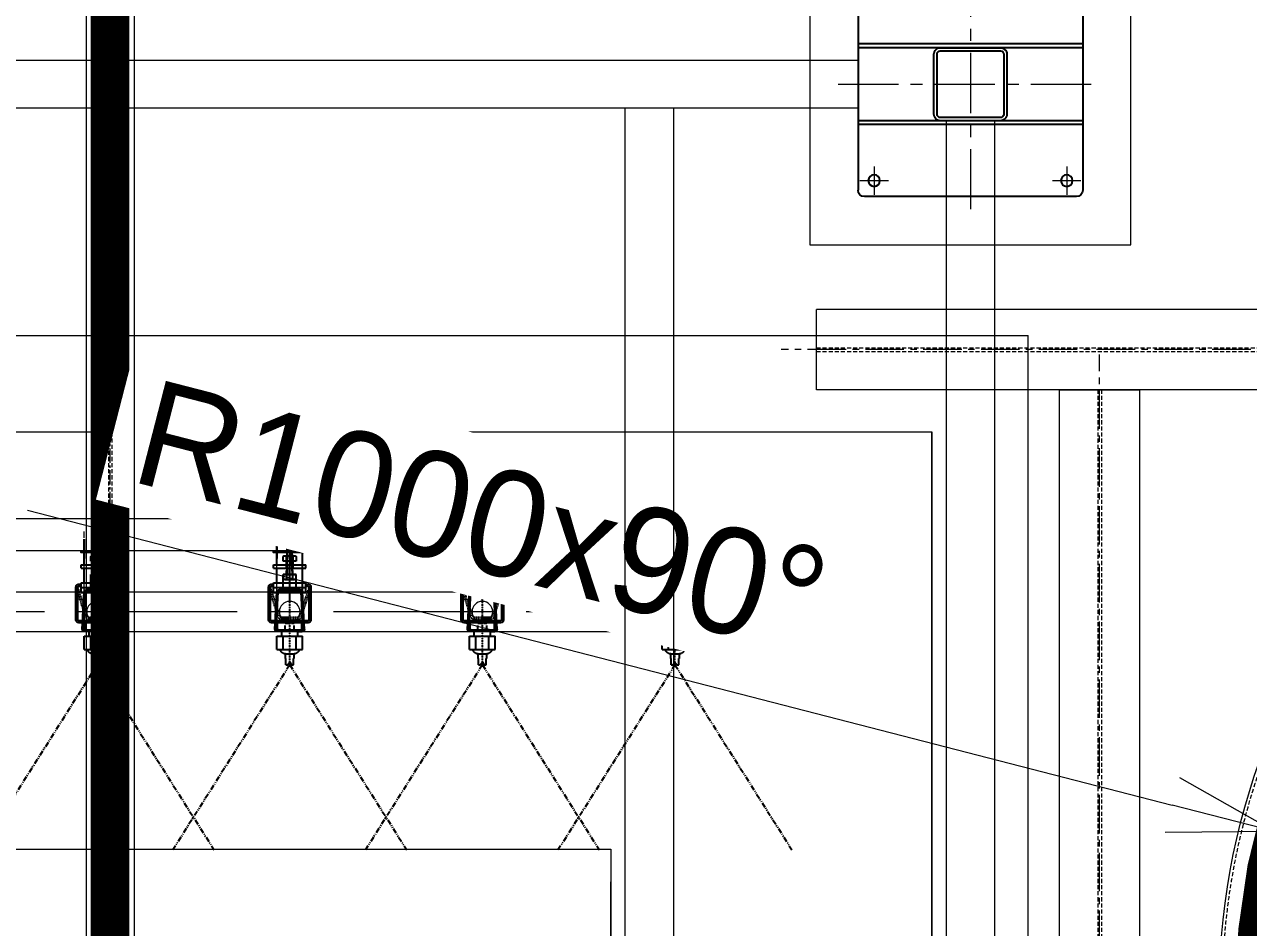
# Model space of a CAD drawing. Header units: inches. Extents: x 702888 to 852715, y 9845 to 271320.
# Drawn here: x 741916 to 743822, y 82093 to 83499 of the extents above; entities that cross this region are included whole.
import ezdxf

# ---------------------------------------------------------------- set-up
doc = ezdxf.new("R2010")
doc.units = ezdxf.units.IN
doc.header["$MEASUREMENT"] = 0
doc.header["$PDMODE"] = 34
for name, pattern in [('CENTER', [2, 1.25, -0.25, 0.25, -0.25]), ('CENTER2', [1.125, 0.75, -0.125, 0.125, -0.125]), ('CENTERX2', [4, 2.5, -0.5, 0.5, -0.5]), ('DASHED2', [0.375, 0.25, -0.125]), ('DASHEDX2', [1.5, 1, -0.5]), ('GESTRICHELT2', [9.525, 6.35, -3.175]), ('HIDDEN', [9.525, 6.35, -3.175]), ('HIDDEN2', [0.1875, 0.125, -0.0625]), ('PHANTOM2', [31.75, 15.875, -3.175, 3.175, -3.175, 3.175, -3.175])]:
    doc.linetypes.add(name, pattern=pattern)
doc.layers.get('0').update_dxf_attribs({"lineweight": 5})
doc.layers.get('Defpoints').update_dxf_attribs({"lineweight": 5})
for name, color, linetype, lineweight in [('Beam 150x75', 55, 'Continuous', 5), ('Beam 200', 6, 'Continuous', 0), ('chain', 2, 'Continuous', 5), ('chain con', 52, 'Continuous', 5), ('cl', 6, 'CENTER', 5), ('Power track', 161, 'Continuous', 5), ('UNSICHTBAR', 1, 'GESTRICHELT2', 0)]:
    doc.layers.add(name, color=color, linetype=linetype, lineweight=lineweight)
for name, color, linetype in [('Nozzle', 7, 'Continuous'), ('p5', 2, 'Continuous'), ('Riser Support', 7, 'Continuous')]:
    doc.layers.add(name, color=color, linetype=linetype)
doc.dimstyles.new('D1', dxfattribs={"dimscale": 66, "dimtxt": 2.5, "dimasz": 2.5, "dimexe": 1, "dimexo": 1, "dimgap": 1.25, "dimtad": 1, "dimdec": 0, "dimdsep": 46, "dimtxsty": 'Standard', "dimblk": 'OPEN30', "dimcen": 2.5, "dimclrd": 150, "dimclre": 150, "dimclrt": 140, "dimadec": 0, "dimazin": 0, "dimtfac": 1, "dimtdec": 0, "dimtmove": 0, "dimatfit": 3, "dimfxl": 1, "dimtfill": 1, "dimlwd": 13, "dimlwe": 13, "dimarcsym": 0})

# ---------------------------------------------------------------- blocks, each defined once
blk = doc.blocks.new('A$C67DF10EB')
blk.add_lwpolyline([(-44.2, -101), (-44.2, 399), (455.8, 399), (455.8, -101)], close=True)
at = {"layer": 'cl', "color": 1, "linetype": 'CENTER', "ltscale": 75}
for p, q in [((205.8, -50), (205.8, 347.9)), ((0, 149), (411.7, 149))]:
    blk.add_line(p, q, dxfattribs=at)
at = {"layer": 'cl', "color": 1, "linetype": 'CENTER', "ltscale": 100}
for p, q in [((55.8, 276.8), (55.8, 321.1)), ((355.8, 276.8), (355.8, 321.1)), ((33.7, 299), (78, 299)), ((333.7, 299), (378, 299)), ((55.8, -23.2), (55.8, 21.1)), ((355.8, -23.2), (355.8, 21.1)), ((33.7, -1), (78, -1)), ((333.7, -1), (378, -1))]:
    blk.add_line(p, q, dxfattribs=at)
at = {"layer": 'p5', "linetype": 'Continuous'}
for p, q in [((30.8, -16), (30.8, 314)), ((370.8, 324), (40.8, 324)), ((380.8, -16), (380.8, 314)), ((380.8, 211.7), (30.8, 211.7)), ((380.8, 205.7), (30.8, 205.7)), ((380.8, 92.2), (30.8, 92.2)), ((380.8, 86.2), (30.8, 86.2)), ((370.8, -26), (40.8, -26))]:
    blk.add_line(p, q, dxfattribs=at)
for points in [[(262.6, 102.2), (262.6, 195.7, 0.414214), (252.6, 205.7), (159.1, 205.7, 0.414214), (149.1, 195.7), (149.1, 102.2, 0.414214), (159.1, 92.2), (252.6, 92.2, 0.414214)], [(257.8, 102), (257.8, 195.9, 0.414214), (252.8, 200.9), (158.9, 200.9, 0.414214), (153.9, 195.9), (153.9, 102, 0.414214), (158.9, 97), (252.8, 97, 0.414214)]]:
    blk.add_lwpolyline(points, format="xyb", close=True, dxfattribs=at)
for centre in [(55.8, 299), (355.8, 299), (55.8, -1), (355.8, -1)]:
    blk.add_circle(centre, 9, dxfattribs=at)
for centre, start, end in [((40.8, 314), 90, 180), ((370.8, 314), 0, 90), ((40.8, -16), 180, 270), ((370.8, -16), 270, 0)]:
    blk.add_arc(centre, 10, start, end, dxfattribs=at)
blk = doc.blocks.new('Bogenspannstation_R1000_262')
at = {"ltscale": 1000}
for radius, start in [(1055, 183.2603), (1016, 183.3856)]:
    blk.add_arc((-450, 0), radius, start, 270, dxfattribs=at)
at = {"layer": 'UNSICHTBAR'}
blk.add_arc((-450, 0), 1050, 180, 270, dxfattribs=at)
blk = doc.blocks.new('T6YY6')
at = {"linetype": 'CENTER2', "ltscale": 80}
blk.add_line((706263.8, 77134.1), (706263.8, 83265.3), dxfattribs=at)
for p, q in [((706201.3, 77210.4), (706201.3, 83210.4)), ((706201.3, 83210.4), (706326.3, 83210.4)), ((706326.3, 77210.4), (706326.3, 83210.4))]:
    blk.add_line(p, q)
at = {"linetype": 'HIDDEN'}
for p, q in [((706261, 83210.4), (706261, 77210.4)), ((706266.7, 83210.4), (706266.7, 77210.4))]:
    blk.add_line(p, q, dxfattribs=at)
blk = doc.blocks.new('46uu65uy6')
at = {"linetype": 'CENTER2', "ltscale": 80}
blk.add_line((743590, 80979.2), (743590, 82985.4), dxfattribs=at)
for p, q in [((743527.5, 81055.4), (743527.5, 82930.4)), ((743527.5, 82930.4), (743652.5, 82930.4)), ((743652.5, 81055.4), (743652.5, 82930.4)), ((743527.5, 81055.4), (743652.5, 81055.4))]:
    blk.add_line(p, q)
at = {"linetype": 'HIDDEN'}
for p, q in [((743587.2, 82930.4), (743587.2, 81055.4)), ((743592.9, 82930.4), (743592.9, 81055.4))]:
    blk.add_line(p, q, dxfattribs=at)
blk = doc.blocks.new('A$C4D81176E')
at = {"layer": 'Nozzle', "color": 2, "linetype": 'PHANTOM2', "ltscale": 0.5}
for q in [(361.3, 4.7), (361.3, -359.7)]:
    blk.add_line((73, -177.5), q, dxfattribs=at)
at = {"layer": 'Nozzle', "color": 2}
for p, q in [((-43.9, -160.2), (-44, -160.6)), ((-44, -160.6), (-44, -161)), ((-44, -194), (-44, -161)), ((-43.8, -159.8), (-43.9, -160.2)), ((-43.6, -159.4), (-43.8, -159.8)), ((-43.4, -159), (-43.6, -159.4)), ((-43.1, -158.7), (-43.4, -159)), ((-42.8, -158.4), (-43.1, -158.7)), ((-42.5, -158.1), (-42.8, -158.4)), ((-42.1, -157.9), (-42.5, -158.1)), ((-41.8, -157.7), (-42.1, -157.9)), ((-41.9, -160.5), (-42, -160.7)), ((-42, -160.7), (-42, -161)), ((-42, -194), (-42, -161)), ((-41.8, -160.3), (-41.9, -160.5)), ((-41.3, -157.6), (-41.8, -157.7)), ((-41.6, -160), (-41.8, -160.3)), ((-41.5, -159.9), (-41.6, -160)), ((-41.2, -159.7), (-41.5, -159.9)), ((-40.9, -157.5), (-41.3, -157.6)), ((-41, -159.6), (-41.2, -159.7)), ((-40.8, -159.5), (-41, -159.6)), ((-40.5, -157.5), (-40.9, -157.5)), ((-40.5, -159.5), (-40.8, -159.5)), ((17.7, -154.5), (-40.5, -157.5)), ((17.7, -156.5), (-40.5, -159.5)), ((-26.3, -156.8), (-26.3, -158.8)), ((4.2, -158.5), (4.2, -196.5)), ((16.7, -158.5), (4.2, -158.5)), ((16.9, -158.5), (16.7, -158.5)), ((17.2, -158.6), (16.9, -158.5)), ((17.4, -158.7), (17.2, -158.6)), ((17.6, -158.8), (17.4, -158.7)), ((17.8, -159), (17.6, -158.8)), ((18.1, -154.5), (17.7, -154.5)), ((17.9, -156.5), (17.7, -156.5)), ((18, -159.2), (17.8, -159)), ((18.2, -156.6), (17.9, -156.5)), ((18.1, -159.5), (18, -159.2)), ((18.5, -154.6), (18.1, -154.5)), ((18.2, -159.7), (18.1, -159.5)), ((18.4, -156.7), (18.2, -156.6)), ((18.2, -160), (18.2, -159.7)), ((18.2, -160), (18.2, -195)), ((28.2, -165), (18.2, -165)), ((18.6, -156.9), (18.4, -156.7)), ((18.9, -154.7), (18.5, -154.6)), ((18.8, -157), (18.6, -156.9)), ((18.9, -157.3), (18.8, -157)), ((19.3, -154.9), (18.9, -154.7)), ((19.1, -157.5), (18.9, -157.3)), ((19.2, -157.7), (19.1, -157.5)), ((19.2, -158), (19.2, -157.7)), ((19.2, -165), (19.2, -158)), ((19.7, -155.1), (19.3, -154.9)), ((20, -155.4), (19.7, -155.1)), ((20.3, -155.7), (20, -155.4)), ((20.5, -156), (20.3, -155.7)), ((20.8, -156.4), (20.5, -156)), ((20.9, -156.8), (20.8, -156.4)), ((21.1, -157.2), (20.9, -156.8)), ((21.2, -157.6), (21.1, -157.2)), ((21.2, -158), (21.2, -157.6)), ((21.2, -165), (21.2, -158)), ((49, -157.5), (28.2, -157.5)), ((28.2, -157.5), (28.2, -197.5)), ((49, -167.5), (28.2, -167.5)), ((49, -157.5), (49, -197.5)), ((49.6, -162.9), (49, -162.7)), ((50.3, -163), (49.6, -162.9)), ((50.9, -163.3), (50.3, -163)), ((51.5, -163.6), (50.9, -163.3)), ((52.1, -164), (51.5, -163.6)), ((52.6, -164.3), (52.1, -164)), ((53.2, -164.8), (52.6, -164.3)), ((53.7, -165.2), (53.2, -164.8)), ((54.1, -165.8), (53.7, -165.2)), ((54.5, -166.3), (54.1, -165.8)), ((54.9, -166.9), (54.5, -166.3)), ((55.2, -167.5), (54.9, -166.9)), ((55.5, -168.1), (55.2, -167.5)), ((55.6, -168.7), (55.5, -168.1)), ((55.8, -169.4), (55.6, -168.7)), ((56, -170.1), (55.8, -169.4)), ((56, -170.8), (56, -170.1)), ((56, -170.8), (56, -184.3)), ((63, -170.8), (56, -170.8)), ((63, -170.8), (63, -171.7)), ((28.2, -190), (18.2, -190)), ((19.2, -190), (19.2, -197)), ((21.2, -190), (21.2, -197)), ((49, -187.5), (28.2, -187.5)), ((52.6, -190.7), (53.2, -190.3)), ((53.2, -190.3), (53.7, -189.8)), ((53.7, -189.8), (54.1, -189.3)), ((54.1, -189.3), (54.5, -188.7)), ((54.5, -188.7), (54.9, -188.2)), ((54.9, -188.2), (55.2, -187.6)), ((55.2, -187.6), (55.4, -187)), ((55.4, -187), (55.6, -186.3)), ((55.6, -186.3), (55.8, -185.7)), ((55.8, -185.7), (55.9, -185)), ((55.9, -185), (56, -184.3)), ((63, -184.4), (56, -184.3)), ((73, -171.7), (63, -171.7)), ((73, -183.5), (63, -183.4)), ((63, -183.4), (63, -184.4)), ((68.7, -177.5), (73, -174.8)), ((68.7, -177.5), (73, -180.3)), ((73, -171.7), (73, -174.8)), ((73, -180.3), (73, -183.5)), ((-44, -194), (-44, -194.4)), ((-44, -194.4), (-43.9, -194.9)), ((-43.9, -194.9), (-43.8, -195.3)), ((-43.8, -195.3), (-43.6, -195.7)), ((-43.6, -195.7), (-43.4, -196)), ((-43.4, -196), (-43.1, -196.3)), ((-43.1, -196.3), (-42.8, -196.6)), ((-42.8, -196.6), (-42.5, -196.9)), ((-42.5, -196.9), (-42.1, -197.1)), ((-42.1, -197.1), (-41.8, -197.3)), ((-42, -194), (-42, -194.3)), ((-42, -194.3), (-41.9, -194.5)), ((-41.9, -194.5), (-41.8, -194.8)), ((-41.8, -194.8), (-41.6, -195)), ((-41.8, -197.3), (-41.3, -197.4)), ((-41.6, -195), (-41.5, -195.2)), ((-41.5, -195.2), (-41.2, -195.3)), ((-41.3, -197.4), (-40.9, -197.5)), ((-41.2, -195.3), (-41, -195.5)), ((-41, -195.5), (-40.8, -195.5)), ((-40.9, -197.5), (-40.5, -197.5)), ((-40.8, -195.5), (-40.5, -195.5)), ((17.7, -198.5), (-40.5, -195.5)), ((17.7, -200.5), (-40.5, -197.5)), ((-26.3, -196.2), (-26.3, -198.3)), ((16.7, -196.5), (4.2, -196.5)), ((16.7, -196.5), (16.9, -196.5)), ((16.7, -196.5), (16.9, -196.5)), ((16.9, -196.5), (17.2, -196.4)), ((16.9, -196.5), (17.2, -196.4)), ((17.2, -196.4), (17.4, -196.3)), ((17.2, -196.4), (17.4, -196.3)), ((17.4, -196.3), (17.6, -196.2)), ((17.4, -196.3), (17.6, -196.2)), ((17.6, -196.2), (17.8, -196)), ((17.6, -196.2), (17.8, -196)), ((17.7, -198.5), (17.9, -198.5)), ((17.7, -200.5), (18.1, -200.5)), ((17.8, -196), (18, -195.8)), ((17.8, -196), (18, -195.8)), ((17.9, -198.5), (18.2, -198.5)), ((18, -195.8), (18.1, -195.5)), ((18, -195.8), (18.1, -195.5)), ((18.1, -195.5), (18.2, -195.3)), ((18.1, -195.5), (18.2, -195.3)), ((18.1, -200.5), (18.5, -200.4)), ((18.2, -195.3), (18.2, -195)), ((18.2, -195.3), (18.2, -195)), ((18.2, -198.5), (18.4, -198.3)), ((18.4, -198.3), (18.6, -198.2)), ((18.5, -200.4), (18.9, -200.3)), ((18.6, -198.2), (18.8, -198)), ((18.8, -198), (18.9, -197.8)), ((18.9, -197.8), (19.1, -197.5)), ((18.9, -200.3), (19.3, -200.1)), ((19.1, -197.5), (19.2, -197.3)), ((19.2, -197.3), (19.2, -197)), ((19.3, -200.1), (19.7, -199.9)), ((19.7, -199.9), (20, -199.6)), ((20, -199.6), (20.3, -199.3)), ((20.3, -199.3), (20.5, -199)), ((20.5, -199), (20.8, -198.7)), ((20.8, -198.7), (20.9, -198.3)), ((20.9, -198.3), (21.1, -197.9)), ((21.1, -197.9), (21.2, -197.4)), ((21.2, -197.4), (21.2, -197)), ((49, -197.5), (28.2, -197.5)), ((49, -192.3), (49.6, -192.2)), ((49.6, -192.2), (50.3, -192)), ((50.3, -192), (50.9, -191.7)), ((50.9, -191.7), (51.5, -191.4)), ((51.5, -191.4), (52.1, -191.1)), ((52.1, -191.1), (52.6, -190.7))]:
    blk.add_line(p, q, dxfattribs=at)
at = {"layer": 'Nozzle', "color": 8, "linetype": 'HIDDEN'}
for p, q in [((8.2, -170.5), (8.2, -184.5)), ((18.2, -170.5), (8.2, -170.5)), ((18.2, -184.5), (8.2, -184.5))]:
    blk.add_line(p, q, dxfattribs=at)
at = {"layer": 'Nozzle', "color": 1, "linetype": 'CENTER2', "ltscale": 0.25}
blk.add_line((73, -177.5), (-46.9, -177.5), dxfattribs=at)
blk = doc.blocks.new('*U292')
at = {"layer": 'chain', "color": 7, "linetype": 'Continuous'}
blk.add_line((-20, -152.9, 0), (-20, -215, 0), dxfattribs=at)
at = {"layer": 'chain', "color": 5, "linetype": 'DASHEDX2'}
blk.add_line((-20, -238.1, 0), (-20, -248.1, 0), dxfattribs=at)
at = {"layer": 'chain', "color": 7, "linetype": 'Continuous'}
blk.add_circle((0, -123, 0), 16.1, dxfattribs=at)
at = {"layer": 'Riser Support', "color": 1, "linetype": 'CENTER2'}
blk.add_line((0, -139.1, 0), (0, -224.7, 0), dxfattribs=at)
at = {"layer": 'Riser Support', "color": 11}
for p, q in [((-25, -152.9, 0), (-25, -167.9, 0)), ((-25, -152.9, 0), (25, -152.9, 0)), ((-25, -160.9, 0), (25, -160.9, 0)), ((-25, -167.9, 0), (25, -167.9, 0)), ((-20, -167.9, 0), (-20, -190.9, 0)), ((-10, -152.9, 0), (-10, -180.9, 0)), ((10, -152.9, 0), (10, -180.9, 0)), ((20, -167.9, 0), (20, -190.9, 0)), ((25, -152.9, 0), (25, -167.9, 0)), ((-10, -180.9, 0), (-10, -173.7, 0)), ((-10, -180.9, 0), (10, -180.9, 0)), ((10, -180.9, 0), (-10, -180.9, 0)), ((-7.5, -172.9, 0), (7.5, -172.9, 0)), ((-5, -180.9, 0), (-5, -173.7, 0)), ((-5, -189, 0), (-5, -209.2, 0)), ((-4, -195.9, 0), (-4, -180.9, 0)), ((-4, -185.9, 0), (-4, -220.9, 0)), ((4, -195.9, 0), (4, -180.9, 0)), ((4, -185.9, 0), (4, -220.9, 0)), ((5, -173.7, 0), (5, -180.9, 0)), ((5, -209.2, 0), (5, -189, 0)), ((10, -173.7, 0), (10, -180.9, 0)), ((-25, -190.9, 0), (-25, -195.9, 0)), ((-25, -190.9, 0), (25, -190.9, 0)), ((-25, -195.9, 0), (25, -195.9, 0)), ((-10, -201.9, 0), (-10, -209.2, 0)), ((10, -201.9, 0), (-10, -201.9, 0)), ((10, -209.2, 0), (10, -201.9, 0)), ((25, -190.9, 0), (25, -195.9, 0)), ((-7.5, -209.9, 0), (7.5, -209.9, 0)), ((-4, -220.9, 0), (4, -220.9, 0))]:
    blk.add_line(p, q, dxfattribs=at)
at = {"layer": 'Riser Support'}
for p, q in [((20, -152.9, 0), (20, -215, 0)), ((-20, -195.9, 0), (-20, -235.9, 0)), ((-20, -195.9, 0), (20, -195.9, 0)), ((-20, -235.9, 0), (-20, -205.9, 0)), ((-4, -211.9, 0), (-4, -205.9, 0)), ((4, -211.9, 0), (4, -205.9, 0))]:
    blk.add_line(p, q, dxfattribs=at)
at = {"layer": 'Riser Support', "color": 11, "linetype": 'HIDDEN'}
for p, q in [((-5, -180.9, 0), (-5, -195.9, 0)), ((5, -180.9, 0), (5, -195.9, 0))]:
    blk.add_line(p, q, dxfattribs=at)
at = {"layer": 'Riser Support', "color": 1, "linetype": 'CENTER2', "ltscale": 200}
blk.add_line((0, -223.9, 0), (0, -193.9, 0), dxfattribs=at)
at = {"layer": 'Riser Support', "elevation": 0}
for points in [[(25, -165.9), (28.5, -165.9, 0.414214), (33, -161.4), (33, -110.4, 0.414214), (28.5, -105.9), (-28.5, -105.9, 0.414214), (-33, -110.4), (-33, -161.4, 0.414214), (-28.5, -165.9), (-25, -165.9)], [(25, -162.9), (28.5, -162.9, 0.414214), (30, -161.4), (30, -110.4, 0.414214), (28.5, -108.9), (-28.5, -108.9, 0.414214), (-30, -110.4), (-30, -161.4, 0.414214), (-28.5, -162.9), (-25, -162.9)]]:
    blk.add_lwpolyline(points, format="xyb", dxfattribs=at)
at = {"layer": 'Riser Support', "linetype": 'HIDDEN2', "ltscale": 0.75, "elevation": 0}
for points in [[(25, -165.9), (28.5, -165.9, 0.414214), (33, -161.4), (18, -115.4, 0.414214), (13.5, -110.9), (-13.5, -110.9, 0.414214), (-18, -115.4), (-33, -161.4, 0.414214), (-28.5, -165.9), (-25, -165.9)], [(25, -162.9), (28.5, -162.9, 0.414214), (30, -161.4), (15, -115.4, 0.414214), (13.5, -113.9), (-13.5, -113.9, 0.414214), (-15, -115.4), (-30, -161.4, 0.414214), (-28.5, -162.9), (-25, -162.9)]]:
    blk.add_lwpolyline(points, format="xyb", dxfattribs=at)
at = {"layer": 'Riser Support', "elevation": 0}
blk.add_lwpolyline([(25, -215), (-25, -215), (-25, -218), (25, -218), (25, -215)], dxfattribs=at)
at = {"layer": 'Riser Support', "color": 11}
for centre, radius, start, end in [((-7.5, -177.4, 0), 4.44, 55.6903, 124.3097), ((0, -189.5, 0), 16.6, 72.4519, 107.5481), ((7.5, -177.4, 0), 4.44, 55.6903, 124.3097), ((-7.5, -205.5, 0), 4.44, 235.6903, 304.3097), ((0, -193.4, 0), 16.6, 252.4519, 287.5481), ((7.5, -205.5, 0), 4.44, 235.6903, 304.3097)]:
    blk.add_arc(centre, radius, start, end, dxfattribs=at)
at = {"color": 0, "linetype": 'ByBlock', "lineweight": -2, "extrusion": (0, 0, -1), "xscale": -1, "zscale": -1, "rotation": 270}
blk.add_blockref('A$C4D81176E', (177.5, -113.2, 0), dxfattribs=at)
blk = doc.blocks.new('*U301')
at = {"layer": 'chain', "color": 0, "linetype": 'ByBlock', "lineweight": -2, "transparency": 16777216}
for p in [(12900, 0), (13200, 0), (13500, 0), (13800, 0)]:
    blk.add_blockref('*U292', p, dxfattribs=at)
blk = doc.blocks.new('*U311')
at = {"layer": 'chain', "color": 7, "linetype": 'Continuous'}
blk.add_line((-20, -152.9, 0), (-20, -215, 0), dxfattribs=at)
at = {"layer": 'chain', "color": 5, "linetype": 'DASHEDX2'}
blk.add_line((-20, -238.1, 0), (-20, -248.1, 0), dxfattribs=at)
at = {"layer": 'chain', "color": 7, "linetype": 'Continuous'}
blk.add_circle((0, -123, 0), 16.1, dxfattribs=at)
at = {"layer": 'Riser Support', "color": 1, "linetype": 'CENTER2'}
blk.add_line((0, -139.1, 0), (0, -224.7, 0), dxfattribs=at)
at = {"layer": 'Riser Support', "color": 11}
for p, q in [((-25, -152.9, 0), (-25, -167.9, 0)), ((-25, -152.9, 0), (25, -152.9, 0)), ((-25, -160.9, 0), (25, -160.9, 0)), ((-25, -167.9, 0), (25, -167.9, 0)), ((-20, -167.9, 0), (-20, -190.9, 0)), ((-10, -152.9, 0), (-10, -180.9, 0)), ((10, -152.9, 0), (10, -180.9, 0)), ((20, -167.9, 0), (20, -190.9, 0)), ((25, -152.9, 0), (25, -167.9, 0)), ((-10, -180.9, 0), (-10, -173.7, 0)), ((-10, -180.9, 0), (10, -180.9, 0)), ((10, -180.9, 0), (-10, -180.9, 0)), ((-7.5, -172.9, 0), (7.5, -172.9, 0)), ((-5, -180.9, 0), (-5, -173.7, 0)), ((-5, -189, 0), (-5, -209.2, 0)), ((-4, -195.9, 0), (-4, -180.9, 0)), ((-4, -185.9, 0), (-4, -220.9, 0)), ((4, -195.9, 0), (4, -180.9, 0)), ((4, -185.9, 0), (4, -220.9, 0)), ((5, -173.7, 0), (5, -180.9, 0)), ((5, -209.2, 0), (5, -189, 0)), ((10, -173.7, 0), (10, -180.9, 0)), ((-25, -190.9, 0), (-25, -195.9, 0)), ((-25, -190.9, 0), (25, -190.9, 0)), ((-25, -195.9, 0), (25, -195.9, 0)), ((-10, -201.9, 0), (-10, -209.2, 0)), ((10, -201.9, 0), (-10, -201.9, 0)), ((10, -209.2, 0), (10, -201.9, 0)), ((25, -190.9, 0), (25, -195.9, 0)), ((-7.5, -209.9, 0), (7.5, -209.9, 0)), ((-4, -220.9, 0), (4, -220.9, 0))]:
    blk.add_line(p, q, dxfattribs=at)
at = {"layer": 'Riser Support'}
for p, q in [((20, -152.9, 0), (20, -215, 0)), ((-20, -195.9, 0), (-20, -235.9, 0)), ((-20, -195.9, 0), (20, -195.9, 0)), ((-20, -235.9, 0), (-20, -205.9, 0)), ((-4, -211.9, 0), (-4, -205.9, 0)), ((4, -211.9, 0), (4, -205.9, 0))]:
    blk.add_line(p, q, dxfattribs=at)
at = {"layer": 'Riser Support', "color": 11, "linetype": 'HIDDEN'}
for p, q in [((-5, -180.9, 0), (-5, -195.9, 0)), ((5, -180.9, 0), (5, -195.9, 0))]:
    blk.add_line(p, q, dxfattribs=at)
at = {"layer": 'Riser Support', "color": 1, "linetype": 'CENTER2', "ltscale": 200}
blk.add_line((0, -223.9, 0), (0, -193.9, 0), dxfattribs=at)
at = {"layer": 'Riser Support', "elevation": 0}
for points in [[(25, -165.9), (28.5, -165.9, 0.414214), (33, -161.4), (33, -110.4, 0.414214), (28.5, -105.9), (-28.5, -105.9, 0.414214), (-33, -110.4), (-33, -161.4, 0.414214), (-28.5, -165.9), (-25, -165.9)], [(25, -162.9), (28.5, -162.9, 0.414214), (30, -161.4), (30, -110.4, 0.414214), (28.5, -108.9), (-28.5, -108.9, 0.414214), (-30, -110.4), (-30, -161.4, 0.414214), (-28.5, -162.9), (-25, -162.9)]]:
    blk.add_lwpolyline(points, format="xyb", dxfattribs=at)
at = {"layer": 'Riser Support', "linetype": 'HIDDEN2', "ltscale": 0.75, "elevation": 0}
for points in [[(25, -165.9), (28.5, -165.9, 0.414214), (33, -161.4), (18, -115.4, 0.414214), (13.5, -110.9), (-13.5, -110.9, 0.414214), (-18, -115.4), (-33, -161.4, 0.414214), (-28.5, -165.9), (-25, -165.9)], [(25, -162.9), (28.5, -162.9, 0.414214), (30, -161.4), (15, -115.4, 0.414214), (13.5, -113.9), (-13.5, -113.9, 0.414214), (-15, -115.4), (-30, -161.4, 0.414214), (-28.5, -162.9), (-25, -162.9)]]:
    blk.add_lwpolyline(points, format="xyb", dxfattribs=at)
at = {"layer": 'Riser Support', "elevation": 0}
blk.add_lwpolyline([(25, -215), (-25, -215), (-25, -218), (25, -218), (25, -215)], dxfattribs=at)
at = {"layer": 'Riser Support', "color": 11}
for centre, radius, start, end in [((-7.5, -177.4, 0), 4.44, 55.6903, 124.3097), ((0, -189.5, 0), 16.6, 72.4519, 107.5481), ((7.5, -177.4, 0), 4.44, 55.6903, 124.3097), ((-7.5, -205.5, 0), 4.44, 235.6903, 304.3097), ((0, -193.4, 0), 16.6, 252.4519, 287.5481), ((7.5, -205.5, 0), 4.44, 235.6903, 304.3097)]:
    blk.add_arc(centre, radius, start, end, dxfattribs=at)
at = {"color": 0, "linetype": 'ByBlock', "lineweight": -2, "extrusion": (0, 0, -1), "xscale": -1, "zscale": -1, "rotation": 270}
blk.add_blockref('A$C4D81176E', (177.5, -113.2, 0), dxfattribs=at)
blk = doc.blocks.new('*U310')
at = {"layer": 'chain', "color": 0, "linetype": 'ByBlock', "lineweight": -2, "transparency": 16777216}
for p in [(13200, 0), (13500, 0), (13800, 0)]:
    blk.add_blockref('*U311', p, dxfattribs=at)
blk = doc.blocks.new('A$C3bb54d8b')
for p, q in [((-19243, -11217.56), (-2418, -11217.56)), ((-2418, -13117.56), (-2418, -11217.56)), ((-19093, -11367.56), (-2568, -11367.56)), ((-2568, -12967.56), (-2568, -11367.56)), ((-2568, -11367.56), (-2568, -12967.56))]:
    blk.add_line(p, q)
at = {"color": 1, "linetype": 'CENTERX2', "ltscale": 100}
blk.add_line((-17900, -11647.56), (-2749.1, -11647.56), dxfattribs=at)
at = {"color": 1, "linetype": 'DASHED2', "ltscale": 1000}
blk.add_lwpolyline([(-3068.04, -12317.56), (-17068.04, -12317.56), (-17068.04, -12017.56), (-3068.04, -12017.56)], close=True, dxfattribs=at)
at = {"layer": 'chain', "color": 5, "linetype": 'DASHEDX2'}
for p, q in [((-17286.99, -11502.56), (-2849.1, -11502.56)), ((-17286.99, -11552.56), (-2849.1, -11552.56))]:
    blk.add_line(p, q, dxfattribs=at)
at = {"layer": 'chain', "color": 3}
for p, q in [((-17754.61, -11616.56), (-2849.1, -11616.56)), ((-17754.61, -11678.56), (-2849.1, -11678.56))]:
    blk.add_line(p, q, dxfattribs=at)
at = {"layer": 'chain', "color": 7, "linetype": 'Continuous', "xscale": -1, "rotation": 180}
for name, p in [('*U310', (-17068.04, -11770.61, 0)), ('*U301', (-16768.04, -11770.61, 0))]:
    blk.add_blockref(name, p, dxfattribs=at)
blk = doc.blocks.new('_Open30')
at = {"color": 0, "linetype": 'ByBlock', "lineweight": -2}
for p, q in [((-1, 0.268), (0, 0)), ((0, 0), (-1, -0.268)), ((0, 0), (-1, 0))]:
    blk.add_line(p, q, dxfattribs=at)
blk = doc.blocks.new('*D475')
at = {"color": 150, "lineweight": 13, "transparency": 16777216}
for p, q in [((741920.3, 82742.8), (743703.2, 82283.5)), ((744831.4, 81992.9), (743863, 82242.4))]:
    blk.add_line(p, q, dxfattribs=at)
at = {"layer": 'Defpoints', "color": 0, "transparency": 16777216}
for p in [(743863, 82242.4), (744831.4, 81992.9)]:
    blk.add_point(p, dxfattribs=at)
at = {"color": 150, "lineweight": 13, "transparency": 16777216, "xscale": 165, "yscale": 165, "zscale": 165, "rotation": 345.555121713182}
blk.add_blockref('_Open30', (743863, 82242.4), dxfattribs=at)
at = {"color": 140, "transparency": 16777216, "insert": (742627.2, 82731.1), "char_height": 165, "attachment_point": 5, "rotation": 345.5551, "bg_fill": 3, "box_fill_scale": 1.25, "bg_fill_color": 256, "bg_fill_true_color": 13158600, "bg_fill_transparency": 0}
blk.add_mtext('R1000x90%%D', dxfattribs=at)
blk = doc.blocks.new('t565')
at = {"color": 1, "linetype": 'DASHED2', "ltscale": 1000}
for p, q in [((742828.9, 82214.1), (728828.9, 82214.1)), ((742828.9, 81914.1), (742828.9, 82214.1))]:
    blk.add_line(p, q, dxfattribs=at)
blk = doc.blocks.new('Beam 150')
for p, q in [((747338.2, 57630.4), (741338.3, 57630.4)), ((747338.2, 57555.4), (741338.3, 57555.4))]:
    blk.add_line(p, q)
at = {"linetype": 'HIDDEN'}
for p, q in [((747338.2, 57595.4), (741338.3, 57595.4)), ((747338.2, 57590.4), (741338.3, 57590.4))]:
    blk.add_line(p, q, dxfattribs=at)
at = {"linetype": 'CENTER2', "ltscale": 30}
blk.add_line((741338.3, 57592.9), (747338.2, 57592.9), dxfattribs=at)
blk = doc.blocks.new('*D535')
at = {"color": 150, "lineweight": 13, "transparency": 16777216}
for p, q in [((741983.1, 88911.5), (741249.3, 88911.5)), ((741315.3, 88746.5), (741315.3, 81867.5)), ((741983.1, 81702.5), (741249.3, 81702.5))]:
    blk.add_line(p, q, dxfattribs=at)
at = {"layer": 'Defpoints', "color": 0, "transparency": 16777216}
for p in [(742049.1, 88911.5), (741315.3, 81702.5), (742049.1, 81702.5)]:
    blk.add_point(p, dxfattribs=at)
at = {"color": 150, "lineweight": 13, "transparency": 16777216, "xscale": 165, "yscale": 165, "zscale": 165}
for p, rotation in [((741315.3, 88911.5), 90), ((741315.3, 81702.5), 270)]:
    blk.add_blockref('_Open30', p, dxfattribs=dict(at, rotation=rotation))
at = {"color": 140, "transparency": 16777216, "insert": (741150.3, 85307), "char_height": 165, "attachment_point": 5, "rotation": 90, "bg_fill": 3, "box_fill_scale": 1.25, "bg_fill_color": 256, "bg_fill_true_color": 13158600, "bg_fill_transparency": 0}
blk.add_mtext('7209', dxfattribs=at)

msp = doc.modelspace()

# ---------------------------------------------------------------- linework, layer by layer
at = {"color": 161}
for p, q in [((740682.798, 83443.547), (743213.818, 83443.547)), ((743213.818, 83443.547), (743213.818, 83368.547)), ((743213.818, 83368.547), (740682.798, 83368.547)), ((742926.318, 83368.547), (742851.318, 83368.547))]:
    msp.add_line(p, q, dxfattribs=at)
at = {"color": 1, "linetype": 'DASHED2', "ltscale": 1000}
msp.add_line((742828.868, 82214.124), (728828.868, 82214.124), dxfattribs=at)
at = {"layer": 'chain con', "color": 51, "true_color": 0xf7f281}
for points in [[(744598.872, 89711.271, 60, 60, 0), (742848.912, 89711.451, 60, 60, 0.41421356), (742048.912, 88911.451, 60, 60, 0), (742048.912, 81702.53, 60, 60, 0.12118057), (742163.014, 81238.649, 60, 60, 0), (742773.673, 80249.305, 60, 60, -1.30855575), (740828.912, 79716.006, 60, 60, 0), (740828.912, 90221.029, 60, 60, -0.42163907), (741982.824, 91346.126, 60, 60, 0), (757774.714, 91346.126, 60, 60, -0.41425631)], [(744825.41, 82992.912, 60, 60, 0.99699515), (744831.41, 80992.912, 60, 60, 0)]]:
    msp.add_lwpolyline(points, format="xyseb", dxfattribs=at)
at = {"layer": 'Power track', "ltscale": 20}
msp.add_line((742049.068, 81702.53), (742049.068, 88911.451), dxfattribs=at)

# ---------------------------------------------------------------- block references
msp.add_blockref('A$C3bb54d8b', (745896.712, 94232.263))
at = {"color": 1, "xscale": -1, "rotation": 180}
msp.add_blockref('A$C67DF10EB', (743182.981, 83555.016), dxfattribs=at)
at = {"color": 7, "linetype": 'Continuous', "lineweight": 30, "xscale": -1, "rotation": 180}
msp.add_blockref('Bogenspannstation_R1000_262', (745281.41, 81992.912), dxfattribs=at)
at = {"layer": 'Beam 200', "rotation": 90}
msp.add_blockref('T6YY6', (826359.401, -623270.919), dxfattribs=at)
at = {"layer": 'Beam 200'}
msp.add_blockref('46uu65uy6', (0, 0), dxfattribs=at)

# ---------------------------------------------------------------- next in the draw order: dimensions: what is measured, and where the dimension line sits
dim = msp.add_radius_dim(center=(744831.41, 81992.912), mpoint=(743863.022, 82242.361), text='<>x90%%D', dimstyle='D1')
dim.commit()
dim.dimension.update_dxf_attribs({"geometry": '*D475', "text_midpoint": (742586.08, 82571.29), "dimtype": 164})

# ---------------------------------------------------------------- next in the draw order: linework, layer by layer
at = {"color": 161}
for p, q in [((742851.318, 80617.278), (742851.318, 83368.547)), ((742926.318, 83368.547), (742926.318, 80617.278)), ((743351.318, 80754.778), (743351.318, 83349.297)), ((743426.318, 83349.297), (743426.318, 80754.778))]:
    msp.add_line(p, q, dxfattribs=at)

# ---------------------------------------------------------------- next in the draw order: block references
msp.add_blockref('t565', (0, 0))
at = {"layer": 'Beam 150x75', "rotation": 90}
msp.add_blockref('Beam 150', (799641.98, -659635.741), dxfattribs=at)

# ---------------------------------------------------------------- next in the draw order: dimensions: what is measured, and where the dimension line sits
dim = msp.add_linear_dim(base=(741315.337, 81702.53), p1=(742049.068, 88911.451), p2=(742049.068, 81702.53), angle=90, dimstyle='D1')
dim.commit()
dim.dimension.update_dxf_attribs({"geometry": '*D535', "text_midpoint": (741150.337, 85306.99)})

doc.saveas('drawing.dxf')
